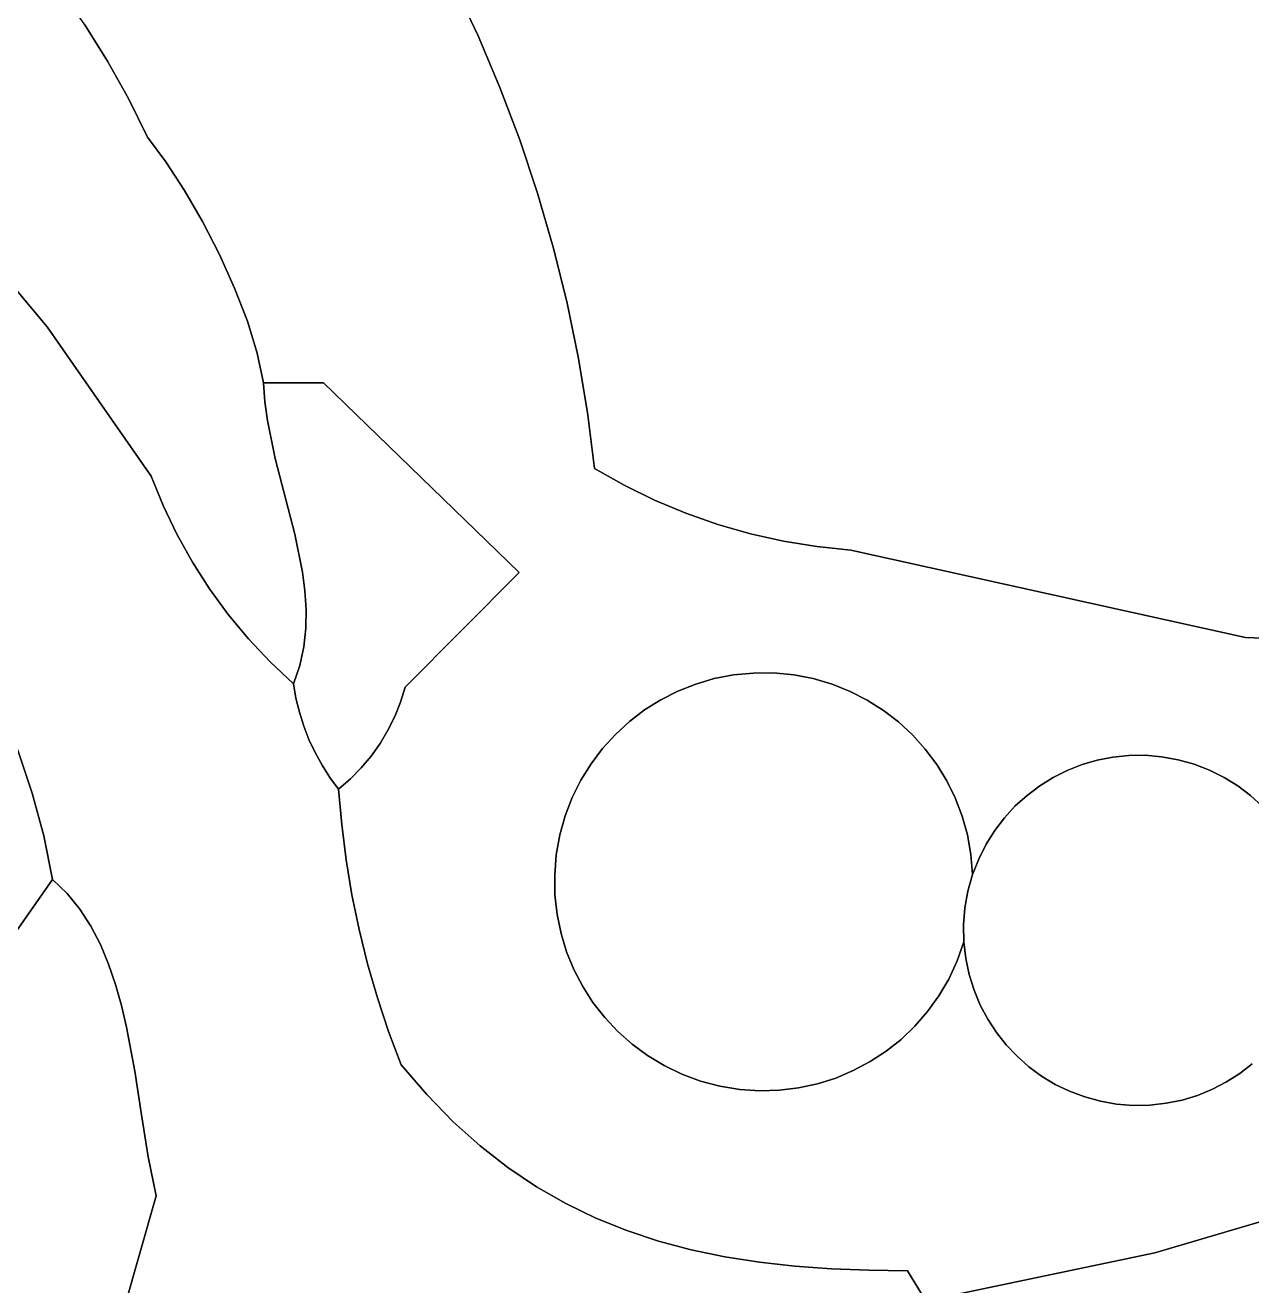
# Model space of a CAD drawing. Header units: inches. Extents: x 37.2 to 70.6, y 17.4 to 61.6.
# Drawn here: x 50.099 to 52.745, y 32.782 to 35.502 of the extents above; entities that cross this region are included whole.
import ezdxf

# ---------------------------------------------------------------- set-up
doc = ezdxf.new("R2010")
doc.units = ezdxf.units.IN
doc.layers.add('SURFACES_FOR_SKETCHUP', color=7, linetype='Continuous')

msp = doc.modelspace()

# ---------------------------------------------------------------- linework, layer by layer
at = {"layer": 'SURFACES_FOR_SKETCHUP'}
for points, invisible_edges in [([(51.0244, 35.5883), (51.0759, 35.479), (53.5388, 36.7435)], 10), ([(51.0759, 35.479), (51.123, 35.3677), (53.5388, 36.7435)], 10), ([(51.123, 35.3677), (51.1658, 35.2546), (53.5388, 36.7435)], 10), ([(53.5388, 36.7435), (51.1658, 35.2546), (53.4406, 34.6006)], 11), ([(50.2279, 35.5028), (50.2766, 35.4247), (50.8447, 35.9035)], 10), ([(50.9088, 35.8007), (50.8447, 35.9035), (50.2766, 35.4247)], 10), ([(50.9687, 35.6956), (50.9088, 35.8007), (50.2766, 35.4247)], 10), ([(50.061, 35.7212), (49.7328, 35.3098), (50.12, 35.6512)], 3), ([(50.2766, 35.4247), (50.3217, 35.344), (50.9687, 35.6956)], 10), ([(51.0244, 35.5883), (50.9687, 35.6956), (50.3217, 35.344)], 10), ([(50.12, 35.6512), (49.7328, 35.3098), (50.1757, 35.5784)], 3), ([(49.8405, 35.1992), (50.1757, 35.5784), (49.7328, 35.3098)], 3), ([(50.1757, 35.5784), (49.8405, 35.1992), (50.2279, 35.5028)], 3), ([(50.3217, 35.344), (50.3631, 35.2609), (51.0244, 35.5883)], 10), ([(50.3631, 35.2609), (50.4029, 35.2073), (51.0244, 35.5883)], 10), ([(51.0759, 35.479), (51.0244, 35.5883), (50.4029, 35.2073)], 10), ([(50.2766, 35.4247), (50.2279, 35.5028), (49.8405, 35.1992)], 10), ([(50.4029, 35.2073), (50.443, 35.1458), (51.0759, 35.479)], 10), ([(50.443, 35.1458), (50.4818, 35.0785), (51.0759, 35.479)], 10), ([(51.123, 35.3677), (51.0759, 35.479), (50.4818, 35.0785)], 10), ([(49.8405, 35.1992), (49.9454, 35.086), (50.2766, 35.4247)], 10), ([(50.3217, 35.344), (50.2766, 35.4247), (49.9454, 35.086)], 10), ([(50.4818, 35.0785), (50.5182, 35.0076), (51.123, 35.3677)], 10), ([(51.1658, 35.2546), (51.123, 35.3677), (50.5182, 35.0076)], 10), ([(50.3631, 35.2609), (50.3217, 35.344), (49.9454, 35.086)], 10), ([(50.0475, 34.97), (50.3631, 35.2609), (49.9454, 35.086)], 3), ([(50.3631, 35.2609), (50.0475, 34.97), (50.4029, 35.2073)], 3), ([(50.5182, 35.0076), (50.5509, 34.9351), (51.1658, 35.2546)], 10), ([(51.2041, 35.1398), (51.1658, 35.2546), (50.5509, 34.9351)], 10), ([(51.2041, 35.1398), (53.4406, 34.6006), (51.1658, 35.2546)], 3), ([(50.443, 35.1458), (50.4029, 35.2073), (50.0475, 34.97)], 10), ([(50.1465, 34.8514), (50.443, 35.1458), (50.0475, 34.97)], 3), ([(50.443, 35.1458), (50.1465, 34.8514), (50.4818, 35.0785)], 3), ([(50.7428, 34.7305), (51.2041, 35.1398), (50.5509, 34.9351)], 11), ([(51.238, 35.0235), (51.2041, 35.1398), (50.7428, 34.7305)], 10), ([(51.238, 35.0235), (51.8799, 34.3698), (51.2041, 35.1398)], 3), ([(53.4406, 34.6006), (51.2041, 35.1398), (51.8799, 34.3698)], 11), ([(50.4818, 35.0785), (50.1465, 34.8514), (50.5182, 35.0076)], 3), ([(50.5182, 35.0076), (50.1465, 34.8514), (50.5509, 34.9351)], 3), ([(51.238, 35.0235), (50.7428, 34.7305), (51.2672, 34.9058)], 3), ([(51.2672, 34.9058), (51.8799, 34.3698), (51.238, 35.0235)], 3), ([(50.1465, 34.8514), (50.0475, 34.97), (49.7021, 34.5418)], 10), ([(50.5509, 34.9351), (50.1465, 34.8514), (50.5784, 34.8634)], 3), ([(50.5509, 34.9351), (50.5784, 34.8634), (50.7428, 34.7305)], 10), ([(51.2919, 34.7868), (51.2672, 34.9058), (50.7428, 34.7305)], 10), ([(51.8069, 34.3774), (51.2672, 34.9058), (51.7347, 34.3892)], 3), ([(51.8799, 34.3698), (51.2672, 34.9058), (51.8069, 34.3774)], 3), ([(51.2919, 34.7868), (51.7347, 34.3892), (51.2672, 34.9058)], 3), ([(49.7021, 34.5418), (49.7356, 34.5098), (50.1465, 34.8514)], 10), ([(49.7356, 34.5098), (49.7661, 34.4734), (50.1465, 34.8514)], 10), ([(49.7661, 34.4734), (49.7943, 34.4337), (50.1465, 34.8514)], 10), ([(50.3712, 34.5294), (50.1465, 34.8514), (49.7943, 34.4337)], 10), ([(50.3712, 34.5294), (50.5784, 34.8634), (50.1465, 34.8514)], 3), ([(50.5784, 34.8634), (50.3712, 34.5294), (50.5995, 34.7944)], 3), ([(50.5784, 34.8634), (50.5995, 34.7944), (50.7428, 34.7305)], 10), ([(50.5995, 34.7944), (50.3712, 34.5294), (50.6129, 34.7305)], 3), ([(50.5995, 34.7944), (50.6129, 34.7305), (50.7428, 34.7305)], 8), ([(51.3119, 34.6666), (51.2919, 34.7868), (50.7428, 34.7305)], 10), ([(51.6634, 34.4051), (51.2919, 34.7868), (51.5932, 34.4252)], 3), ([(51.5932, 34.4252), (51.2919, 34.7868), (51.5244, 34.4493)], 3), ([(51.7347, 34.3892), (51.2919, 34.7868), (51.6634, 34.4051)], 3), ([(51.3119, 34.6666), (51.5244, 34.4493), (51.2919, 34.7868)], 3), ([(50.6159, 34.6899), (50.6129, 34.7305), (50.3712, 34.5294)], 10), ([(50.6129, 34.7305), (50.6159, 34.6899), (50.7428, 34.7305)], 2), ([(50.6216, 34.6492), (50.7428, 34.7305), (50.6159, 34.6899)], 3), ([(50.6385, 34.5676), (50.7428, 34.7305), (50.6216, 34.6492)], 3), ([(50.6385, 34.5676), (50.6806, 34.4039), (50.7428, 34.7305)], 10), ([(50.7428, 34.7305), (50.6806, 34.4039), (51.1649, 34.3214)], 3), ([(50.7428, 34.7305), (51.1649, 34.3214), (51.3119, 34.6666)], 10), ([(50.6159, 34.6899), (50.3712, 34.5294), (50.6216, 34.6492)], 3), ([(50.6216, 34.6492), (50.3712, 34.5294), (50.6385, 34.5676)], 3), ([(51.3272, 34.5454), (51.3119, 34.6666), (51.1649, 34.3214)], 10), ([(51.3912, 34.5094), (51.4569, 34.4774), (51.3119, 34.6666)], 10), ([(51.3272, 34.5454), (51.3912, 34.5094), (51.3119, 34.6666)], 2), ([(51.5244, 34.4493), (51.3119, 34.6666), (51.4569, 34.4774)], 3), ([(52.7314, 34.1811), (53.4406, 34.6006), (51.8799, 34.3698)], 3), ([(52.8773, 34.1749), (53.4406, 34.6006), (52.7314, 34.1811)], 3), ([(50.397, 34.4657), (50.6385, 34.5676), (50.3712, 34.5294)], 3), ([(50.4266, 34.4037), (50.6385, 34.5676), (50.397, 34.4657)], 3), ([(50.6385, 34.5676), (50.4266, 34.4037), (50.6806, 34.4039)], 3), ([(51.3272, 34.5454), (51.1649, 34.3214), (51.3912, 34.5094)], 3), ([(49.7943, 34.4337), (49.8476, 34.3481), (50.3712, 34.5294)], 10), ([(49.8476, 34.3481), (49.9055, 34.2717), (50.3712, 34.5294)], 10), ([(50.397, 34.4657), (50.3712, 34.5294), (49.9055, 34.2717)], 10), ([(51.3912, 34.5094), (51.1649, 34.3214), (51.4569, 34.4774)], 3), ([(49.9055, 34.2717), (49.9582, 34.192), (50.397, 34.4657)], 10), ([(50.4266, 34.4037), (50.397, 34.4657), (49.9582, 34.192)], 10), ([(51.5068, 34.0654), (51.4569, 34.4774), (51.1649, 34.3214)], 11), ([(51.4569, 34.4774), (51.5068, 34.0654), (51.5244, 34.4493)], 3), ([(51.5455, 34.0807), (51.5244, 34.4493), (51.5068, 34.0654)], 3), ([(51.5244, 34.4493), (51.5455, 34.0807), (51.5932, 34.4252)], 3), ([(50.4599, 34.3439), (50.6806, 34.4039), (50.4266, 34.4037)], 3), ([(50.4967, 34.2863), (50.6806, 34.4039), (50.4599, 34.3439)], 3), ([(50.6806, 34.4039), (50.4967, 34.2863), (50.6971, 34.3223)], 3), ([(50.6806, 34.4039), (50.6971, 34.3223), (51.1649, 34.3214)], 10), ([(51.5856, 34.0924), (51.5932, 34.4252), (51.5455, 34.0807)], 3), ([(51.6271, 34.1004), (51.5932, 34.4252), (51.5856, 34.0924)], 3), ([(51.5932, 34.4252), (51.6271, 34.1004), (51.6634, 34.4051)], 3), ([(51.6698, 34.1045), (51.6634, 34.4051), (51.6271, 34.1004)], 3), ([(51.6634, 34.4051), (51.6698, 34.1045), (51.7347, 34.3892)], 3), ([(49.9582, 34.192), (50.0056, 34.1092), (50.4266, 34.4037)], 10), ([(50.4599, 34.3439), (50.4266, 34.4037), (50.0056, 34.1092)], 10), ([(51.7134, 34.1046), (51.7347, 34.3892), (51.6698, 34.1045)], 3), ([(51.7347, 34.3892), (51.7134, 34.1046), (51.8069, 34.3774)], 3), ([(51.7568, 34.1004), (51.8069, 34.3774), (51.7134, 34.1046)], 3), ([(51.7988, 34.0923), (51.8069, 34.3774), (51.7568, 34.1004)], 3), ([(51.8069, 34.3774), (51.7988, 34.0923), (51.8799, 34.3698)], 3), ([(51.8394, 34.0804), (51.8799, 34.3698), (51.7988, 34.0923)], 3), ([(51.8783, 34.0649), (51.8799, 34.3698), (51.8394, 34.0804)], 3), ([(51.9153, 34.046), (51.8799, 34.3698), (51.8783, 34.0649)], 3), ([(51.9828, 33.9988), (52.3787, 33.9069), (51.8799, 34.3698)], 11), ([(51.9502, 34.0239), (51.9828, 33.9988), (51.8799, 34.3698)], 10), ([(52.4115, 33.9165), (51.8799, 34.3698), (52.3787, 33.9069)], 3), ([(51.9153, 34.046), (51.9502, 34.0239), (51.8799, 34.3698)], 10), ([(51.8799, 34.3698), (52.4115, 33.9165), (52.7314, 34.1811)], 3), ([(50.0056, 34.1092), (50.0476, 34.0237), (50.4599, 34.3439)], 10), ([(50.4967, 34.2863), (50.4599, 34.3439), (50.0476, 34.0237)], 10), ([(50.5371, 34.231), (50.6971, 34.3223), (50.4967, 34.2863)], 3), ([(50.6971, 34.3223), (50.5371, 34.231), (50.7024, 34.2817)], 3), ([(50.6971, 34.3223), (50.7024, 34.2817), (51.1649, 34.3214)], 10), ([(50.919, 34.0738), (51.1649, 34.3214), (50.7024, 34.2817)], 10), ([(51.1649, 34.3214), (50.919, 34.0738), (51.3445, 33.9415)], 10), ([(51.3445, 33.9415), (51.3722, 33.972), (51.1649, 34.3214)], 10), ([(51.3722, 33.972), (51.4025, 33.9998), (51.1649, 34.3214)], 10), ([(51.4025, 33.9998), (51.4351, 34.0247), (51.1649, 34.3214)], 10), ([(51.4351, 34.0247), (51.47, 34.0467), (51.1649, 34.3214)], 10), ([(51.47, 34.0467), (51.5068, 34.0654), (51.1649, 34.3214)], 10), ([(50.5371, 34.231), (50.4967, 34.2863), (50.0476, 34.0237)], 10), ([(50.705, 34.2412), (50.7024, 34.2817), (50.5371, 34.231)], 10), ([(50.7024, 34.2817), (50.705, 34.2412), (50.919, 34.0738)], 10), ([(50.5371, 34.231), (50.5808, 34.1783), (50.705, 34.2412)], 10), ([(50.7044, 34.2009), (50.705, 34.2412), (50.5808, 34.1783)], 10), ([(50.705, 34.2412), (50.7044, 34.2009), (50.919, 34.0738)], 10), ([(50.0476, 34.0237), (50.0839, 33.9356), (50.5371, 34.231)], 10), ([(50.5808, 34.1783), (50.5371, 34.231), (50.0839, 33.9356)], 10), ([(50.5808, 34.1783), (50.6277, 34.1283), (50.7044, 34.2009)], 10), ([(50.7, 34.1607), (50.7044, 34.2009), (50.6277, 34.1283)], 10), ([(50.7044, 34.2009), (50.7, 34.1607), (50.919, 34.0738)], 10), ([(50.0839, 33.9356), (50.1146, 33.8453), (50.5808, 34.1783)], 10), ([(50.6277, 34.1283), (50.5808, 34.1783), (50.1146, 33.8453)], 10), ([(50.6913, 34.1208), (50.7, 34.1607), (50.6277, 34.1283)], 10), ([(50.7, 34.1607), (50.6913, 34.1208), (50.919, 34.0738)], 10), ([(52.4453, 33.9231), (52.7314, 34.1811), (52.4115, 33.9165)], 3), ([(52.4799, 33.9267), (52.7314, 34.1811), (52.4453, 33.9231)], 3), ([(52.5149, 33.927), (52.7314, 34.1811), (52.4799, 33.9267)], 3), ([(52.5503, 33.924), (52.7314, 34.1811), (52.5149, 33.927)], 3), ([(52.5858, 33.9175), (52.7314, 34.1811), (52.5503, 33.924)], 3), ([(52.6206, 33.9078), (52.7314, 34.1811), (52.5858, 33.9175)], 3), ([(52.6537, 33.895), (52.7314, 34.1811), (52.6206, 33.9078)], 3), ([(52.6537, 33.895), (52.6851, 33.8794), (52.7314, 34.1811)], 10), ([(52.6851, 33.8794), (52.7146, 33.8611), (52.7314, 34.1811)], 10), ([(52.7314, 34.1811), (52.7146, 33.8611), (52.8773, 34.1749)], 3), ([(52.7421, 33.8404), (52.8773, 34.1749), (52.7146, 33.8611)], 3), ([(52.7674, 33.8173), (52.8773, 34.1749), (52.7421, 33.8404)], 3), ([(50.6905, 34.0198), (50.6277, 34.1283), (50.1146, 33.8453)], 11), ([(50.6779, 34.0811), (50.6913, 34.1208), (50.6277, 34.1283)], 2), ([(50.6832, 34.0502), (50.6779, 34.0811), (50.6277, 34.1283)], 8), ([(50.6832, 34.0502), (50.6277, 34.1283), (50.6905, 34.0198)], 3), ([(50.6779, 34.0811), (50.6832, 34.0502), (50.6913, 34.1208)], 2), ([(50.6913, 34.1208), (50.6832, 34.0502), (50.909, 34.0418)], 11), ([(50.909, 34.0418), (50.919, 34.0738), (50.6913, 34.1208)], 10), ([(51.5068, 34.0654), (52.1262, 33.5978), (51.5455, 34.0807)], 3), ([(51.5856, 34.0924), (51.5455, 34.0807), (52.1262, 33.5978)], 10), ([(51.5856, 34.0924), (52.1262, 33.5978), (51.6271, 34.1004)], 3), ([(51.6698, 34.1045), (51.6271, 34.1004), (52.1262, 33.5978)], 10), ([(51.7134, 34.1046), (51.6698, 34.1045), (52.1262, 33.5978)], 10), ([(51.7134, 34.1046), (52.1262, 33.5978), (51.7568, 34.1004)], 3), ([(51.7568, 34.1004), (52.1262, 33.5978), (51.7988, 34.0923)], 3), ([(51.7988, 34.0923), (52.1262, 33.5978), (51.8394, 34.0804)], 3), ([(51.8783, 34.0649), (51.8394, 34.0804), (52.1262, 33.5978)], 10), ([(50.909, 34.0418), (51.2978, 33.8732), (50.919, 34.0738)], 3), ([(51.3445, 33.9415), (50.919, 34.0738), (51.3196, 33.9085)], 3), ([(51.3196, 33.9085), (50.919, 34.0738), (51.2978, 33.8732)], 3), ([(51.47, 34.0467), (52.1262, 33.5978), (51.5068, 34.0654)], 3), ([(51.9153, 34.046), (51.8783, 34.0649), (52.1262, 33.5978)], 10), ([(49.8901, 33.2765), (50.1146, 33.8453), (49.3492, 34.0256)], 11), ([(50.0839, 33.9356), (49.3492, 34.0256), (50.1146, 33.8453)], 3), ([(50.6832, 34.0502), (50.6905, 34.0198), (50.8965, 34.0107)], 10), ([(50.8965, 34.0107), (50.909, 34.0418), (50.6832, 34.0502)], 10), ([(50.909, 34.0418), (50.8965, 34.0107), (51.2792, 33.8357)], 10), ([(51.2792, 33.8357), (51.2978, 33.8732), (50.909, 34.0418)], 10), ([(51.4351, 34.0247), (51.4025, 33.9998), (52.1262, 33.5978)], 10), ([(51.4351, 34.0247), (52.1262, 33.5978), (51.47, 34.0467)], 3), ([(51.9502, 34.0239), (51.9153, 34.046), (52.1262, 33.5978)], 10), ([(51.9828, 33.9988), (51.9502, 34.0239), (52.1262, 33.5978)], 10), ([(50.6999, 33.99), (50.6905, 34.0198), (50.1146, 33.8453)], 10), ([(50.8817, 33.9809), (50.8965, 34.0107), (50.6905, 34.0198)], 10), ([(50.6905, 34.0198), (50.6999, 33.99), (50.8817, 33.9809)], 10), ([(50.8965, 34.0107), (50.8817, 33.9809), (51.2792, 33.8357)], 10), ([(51.4025, 33.9998), (51.3722, 33.972), (52.1262, 33.5978)], 10), ([(52.013, 33.9709), (52.3787, 33.9069), (51.9828, 33.9988)], 3), ([(52.013, 33.9709), (51.9828, 33.9988), (52.1262, 33.5978)], 10), ([(50.1146, 33.8453), (50.1395, 33.753), (50.6999, 33.99)], 10), ([(50.7112, 33.9609), (50.6999, 33.99), (50.1395, 33.753)], 10), ([(50.8646, 33.9524), (50.8817, 33.9809), (50.6999, 33.99)], 10), ([(50.7112, 33.9609), (50.8646, 33.9524), (50.6999, 33.99)], 3), ([(50.8817, 33.9809), (50.8646, 33.9524), (51.264, 33.7962)], 10), ([(51.264, 33.7962), (51.2792, 33.8357), (50.8817, 33.9809)], 10), ([(51.3722, 33.972), (51.3445, 33.9415), (52.1262, 33.5978)], 10), ([(52.0405, 33.9404), (52.3469, 33.8943), (52.013, 33.9709)], 3), ([(52.3787, 33.9069), (52.013, 33.9709), (52.3469, 33.8943)], 3), ([(52.0405, 33.9404), (52.013, 33.9709), (52.1262, 33.5978)], 10), ([(50.7245, 33.9327), (50.7112, 33.9609), (50.1395, 33.753)], 10), ([(50.7112, 33.9609), (50.7245, 33.9327), (50.8453, 33.9253)], 10), ([(50.8646, 33.9524), (50.7112, 33.9609), (50.8453, 33.9253)], 3), ([(50.8646, 33.9524), (50.8453, 33.9253), (51.2525, 33.755)], 10), ([(51.2525, 33.755), (51.264, 33.7962), (50.8646, 33.9524)], 10), ([(51.3445, 33.9415), (51.3196, 33.9085), (52.1262, 33.5978)], 10), ([(50.1395, 33.753), (50.2173, 33.5951), (50.7245, 33.9327)], 11), ([(50.7396, 33.9054), (50.7245, 33.9327), (50.2173, 33.5951)], 10), ([(50.7396, 33.9054), (50.824, 33.8997), (50.7245, 33.9327)], 3), ([(50.8453, 33.9253), (50.7245, 33.9327), (50.824, 33.8997)], 3), ([(50.7819, 33.7775), (50.7915, 33.7016), (50.8453, 33.9253)], 10), ([(50.824, 33.8997), (50.7819, 33.7775), (50.8453, 33.9253)], 3), ([(50.7915, 33.7016), (51.2448, 33.7121), (50.8453, 33.9253)], 11), ([(51.2448, 33.7121), (51.2525, 33.755), (50.8453, 33.9253)], 10), ([(52.0652, 33.9074), (52.3164, 33.879), (52.0405, 33.9404)], 3), ([(52.3469, 33.8943), (52.0405, 33.9404), (52.3164, 33.879)], 3), ([(52.0652, 33.9074), (52.0405, 33.9404), (52.1262, 33.5978)], 10), ([(52.1239, 33.5243), (52.5858, 33.9175), (52.1427, 33.6696)], 11), ([(52.4891, 33.1716), (52.5858, 33.9175), (52.1239, 33.5243)], 11), ([(52.3164, 33.879), (52.1427, 33.6696), (52.5858, 33.9175)], 11), ([(52.3164, 33.879), (52.5858, 33.9175), (52.3469, 33.8943)], 3), ([(52.5858, 33.9175), (52.5503, 33.924), (52.3469, 33.8943)], 10), ([(52.3469, 33.8943), (52.5503, 33.924), (52.3787, 33.9069)], 3), ([(52.3787, 33.9069), (52.5503, 33.924), (52.4115, 33.9165)], 3), ([(52.4453, 33.9231), (52.4115, 33.9165), (52.5149, 33.927)], 10), ([(52.5503, 33.924), (52.5149, 33.927), (52.4115, 33.9165)], 10), ([(52.5149, 33.927), (52.4799, 33.9267), (52.4453, 33.9231)], 8), ([(52.5858, 33.9175), (52.4891, 33.1716), (52.8757, 33.5007)], 11), ([(52.8112, 33.7651), (52.7905, 33.7922), (52.5858, 33.9175)], 10), ([(52.6206, 33.9078), (52.5858, 33.9175), (52.7905, 33.7922)], 10), ([(52.8112, 33.7651), (52.5858, 33.9175), (52.8757, 33.5007)], 11), ([(50.7819, 33.7775), (50.7396, 33.9054), (50.2173, 33.5951)], 11), ([(50.8006, 33.8759), (50.824, 33.8997), (50.7396, 33.9054)], 10), ([(50.7396, 33.9054), (50.7565, 33.8791), (50.8006, 33.8759)], 10), ([(50.7819, 33.7775), (50.7565, 33.8791), (50.7396, 33.9054)], 9), ([(50.8006, 33.8759), (50.7819, 33.7775), (50.824, 33.8997)], 3), ([(51.3196, 33.9085), (51.2978, 33.8732), (52.1262, 33.5978)], 10), ([(52.0868, 33.8722), (52.2875, 33.8611), (52.0652, 33.9074)], 3), ([(52.3164, 33.879), (52.0652, 33.9074), (52.2875, 33.8611)], 3), ([(52.0652, 33.9074), (52.1262, 33.5978), (52.0868, 33.8722)], 3), ([(52.7674, 33.8173), (52.7421, 33.8404), (52.6206, 33.9078)], 10), ([(52.6206, 33.9078), (52.7421, 33.8404), (52.6537, 33.895)], 3), ([(52.7905, 33.7922), (52.7674, 33.8173), (52.6206, 33.9078)], 10), ([(52.7146, 33.8611), (52.6537, 33.895), (52.7421, 33.8404)], 3), ([(52.7146, 33.8611), (52.6851, 33.8794), (52.6537, 33.895)], 8), ([(50.7753, 33.8539), (50.8006, 33.8759), (50.7565, 33.8791)], 2), ([(50.7819, 33.7775), (50.7753, 33.8539), (50.7565, 33.8791)], 8), ([(50.7753, 33.8539), (50.7819, 33.7775), (50.8006, 33.8759)], 2), ([(51.2978, 33.8732), (51.2792, 33.8357), (52.1262, 33.5978)], 10), ([(52.1052, 33.835), (52.2348, 33.8176), (52.0868, 33.8722)], 3), ([(52.2602, 33.8405), (52.0868, 33.8722), (52.2348, 33.8176)], 3), ([(52.2875, 33.8611), (52.0868, 33.8722), (52.2602, 33.8405)], 3), ([(52.0868, 33.8722), (52.1327, 33.6341), (52.1052, 33.835)], 3), ([(52.1327, 33.6341), (52.0868, 33.8722), (52.1262, 33.5978)], 3), ([(52.3164, 33.879), (52.2875, 33.8611), (52.1427, 33.6696)], 10), ([(52.1558, 33.7032), (52.1427, 33.6696), (52.2875, 33.8611)], 10), ([(52.2875, 33.8611), (52.2602, 33.8405), (52.1558, 33.7032)], 10), ([(50.1395, 33.753), (50.1146, 33.8453), (49.8901, 33.2765)], 10), ([(51.264, 33.7962), (52.1262, 33.5978), (51.2792, 33.8357)], 3), ([(52.1202, 33.7959), (52.2114, 33.7922), (52.1052, 33.835)], 3), ([(52.2348, 33.8176), (52.1052, 33.835), (52.2114, 33.7922)], 3), ([(52.1052, 33.835), (52.1327, 33.6341), (52.1202, 33.7959)], 3), ([(52.2602, 33.8405), (52.2348, 33.8176), (52.1558, 33.7032)], 10), ([(52.1558, 33.7032), (52.2348, 33.8176), (52.1718, 33.7349)], 3), ([(52.2114, 33.7922), (52.1718, 33.7349), (52.2348, 33.8176)], 3), ([(51.2525, 33.755), (52.1262, 33.5978), (51.264, 33.7962)], 3), ([(52.1316, 33.7552), (52.1904, 33.7646), (52.1202, 33.7959)], 3), ([(52.2114, 33.7922), (52.1202, 33.7959), (52.1904, 33.7646)], 3), ([(52.1316, 33.7552), (52.1202, 33.7959), (52.1327, 33.6341)], 10), ([(52.2114, 33.7922), (52.1904, 33.7646), (52.1718, 33.7349)], 8), ([(50.1584, 33.6591), (50.1395, 33.753), (49.8901, 33.2765)], 2), ([(50.1395, 33.753), (50.1584, 33.6591), (50.1898, 33.6289)], 8), ([(50.1395, 33.753), (50.1898, 33.6289), (50.2173, 33.5951)], 9), ([(50.2173, 33.5951), (50.2411, 33.5582), (50.7819, 33.7775)], 10), ([(50.7915, 33.7016), (50.7819, 33.7775), (50.2411, 33.5582)], 10), ([(51.2448, 33.7121), (52.1262, 33.5978), (51.2525, 33.755)], 3), ([(52.1904, 33.7646), (52.1316, 33.7552), (52.1718, 33.7349)], 3), ([(52.1392, 33.713), (52.1718, 33.7349), (52.1316, 33.7552)], 3), ([(52.1316, 33.7552), (52.1327, 33.6341), (52.1392, 33.713)], 3), ([(52.1392, 33.713), (52.1558, 33.7032), (52.1718, 33.7349)], 9), ([(50.2411, 33.5582), (50.2616, 33.5185), (50.7915, 33.7016)], 10), ([(50.804, 33.6262), (50.7915, 33.7016), (50.2616, 33.5185)], 10), ([(51.2448, 33.7121), (50.7915, 33.7016), (51.2413, 33.6686)], 3), ([(50.804, 33.6262), (51.2413, 33.6686), (50.7915, 33.7016)], 3), ([(51.2448, 33.7121), (51.2413, 33.6686), (52.1262, 33.5978)], 10), ([(52.1427, 33.6696), (52.1392, 33.713), (52.1327, 33.6341)], 2), ([(52.1392, 33.713), (52.1427, 33.6696), (52.1558, 33.7032)], 8), ([(52.1427, 33.6696), (52.1262, 33.5978), (52.1239, 33.5243)], 11), ([(52.1427, 33.6696), (52.1327, 33.6341), (52.1262, 33.5978)], 8), ([(50.1898, 33.6289), (50.1584, 33.6591), (49.8901, 33.2765)], 8), ([(51.2413, 33.6686), (50.804, 33.6262), (51.2419, 33.6258)], 3), ([(51.2413, 33.6686), (51.2419, 33.6258), (52.1262, 33.5978)], 10), ([(50.1898, 33.6289), (49.8901, 33.2765), (50.2173, 33.5951)], 3), ([(50.2616, 33.5185), (50.2792, 33.4765), (50.804, 33.6262)], 10), ([(50.2792, 33.4765), (50.2942, 33.4325), (50.804, 33.6262)], 10), ([(50.8194, 33.5514), (50.804, 33.6262), (50.2942, 33.4325)], 10), ([(50.8194, 33.5514), (51.2419, 33.6258), (50.804, 33.6262)], 3), ([(51.2419, 33.6258), (50.8194, 33.5514), (51.2465, 33.5838)], 3), ([(51.2465, 33.5838), (52.1262, 33.5978), (51.2419, 33.6258)], 3), ([(50.2411, 33.5582), (50.2173, 33.5951), (49.8901, 33.2765)], 10), ([(51.2465, 33.5838), (51.255, 33.5428), (52.1262, 33.5978)], 10), ([(51.2671, 33.503), (52.1262, 33.5978), (51.255, 33.5428)], 3), ([(51.2827, 33.4648), (52.1262, 33.5978), (51.2671, 33.503)], 3), ([(51.3017, 33.4283), (52.1262, 33.5978), (51.2827, 33.4648)], 3), ([(51.3017, 33.4283), (51.3239, 33.3937), (52.1262, 33.5978)], 10), ([(51.3239, 33.3937), (51.3491, 33.3612), (52.1262, 33.5978)], 10), ([(51.3491, 33.3612), (51.3773, 33.3311), (52.1262, 33.5978)], 10), ([(51.3773, 33.3311), (51.4081, 33.3037), (52.1262, 33.5978)], 10), ([(51.4081, 33.3037), (51.4416, 33.279), (52.1262, 33.5978)], 10), ([(51.4416, 33.279), (51.4774, 33.2574), (52.1262, 33.5978)], 10), ([(51.5155, 33.2391), (52.1262, 33.5978), (51.4774, 33.2574)], 3), ([(51.5557, 33.2242), (52.1262, 33.5978), (51.5155, 33.2391)], 3), ([(51.5978, 33.2131), (52.1262, 33.5978), (51.5557, 33.2242)], 3), ([(51.5978, 33.2131), (51.6409, 33.206), (52.1262, 33.5978)], 10), ([(51.6409, 33.206), (51.6836, 33.2032), (52.1262, 33.5978)], 10), ([(51.7259, 33.2043), (52.1262, 33.5978), (51.6836, 33.2032)], 3), ([(51.7259, 33.2043), (51.7674, 33.2094), (52.1262, 33.5978)], 10), ([(51.808, 33.2182), (52.1262, 33.5978), (51.7674, 33.2094)], 3), ([(51.8474, 33.2307), (52.1262, 33.5978), (51.808, 33.2182)], 3), ([(51.8853, 33.2467), (52.1262, 33.5978), (51.8474, 33.2307)], 3), ([(51.9216, 33.266), (52.1262, 33.5978), (51.8853, 33.2467)], 3), ([(51.9216, 33.266), (51.956, 33.2885), (52.1262, 33.5978)], 10), ([(51.956, 33.2885), (51.9883, 33.3141), (52.1262, 33.5978)], 10), ([(52.0182, 33.3426), (52.1262, 33.5978), (51.9883, 33.3141)], 3), ([(52.1262, 33.5978), (52.0182, 33.3426), (52.1233, 33.5612)], 3), ([(52.1262, 33.5978), (52.1233, 33.5612), (52.1239, 33.5243)], 8), ([(50.8194, 33.5514), (50.8378, 33.4772), (51.2465, 33.5838)], 10), ([(51.255, 33.5428), (51.2465, 33.5838), (50.8378, 33.4772)], 10), ([(52.0182, 33.3426), (52.0455, 33.3739), (52.1233, 33.5612)], 10), ([(52.0455, 33.3739), (52.0699, 33.4079), (52.1233, 33.5612)], 10), ([(52.0913, 33.4443), (52.1233, 33.5612), (52.0699, 33.4079)], 3), ([(52.1094, 33.4832), (52.1233, 33.5612), (52.0913, 33.4443)], 3), ([(52.1094, 33.4832), (52.1239, 33.5243), (52.1233, 33.5612)], 8), ([(50.2411, 33.5582), (49.8901, 33.2765), (50.2616, 33.5185)], 3), ([(50.2942, 33.4325), (50.307, 33.3871), (50.8194, 33.5514)], 10), ([(50.8194, 33.5514), (50.307, 33.3871), (50.8378, 33.4772)], 3), ([(50.8378, 33.4772), (50.859, 33.4037), (51.255, 33.5428)], 10), ([(51.2671, 33.503), (51.255, 33.5428), (50.859, 33.4037)], 10), ([(50.2792, 33.4765), (50.2616, 33.5185), (49.8901, 33.2765)], 10), ([(52.128, 33.4884), (52.1239, 33.5243), (52.1094, 33.4832)], 8), ([(52.1239, 33.5243), (52.128, 33.4884), (52.215, 33.3022)], 10), ([(52.2385, 33.2775), (52.1239, 33.5243), (52.215, 33.3022)], 3), ([(52.2385, 33.2775), (52.4891, 33.1716), (52.1239, 33.5243)], 11), ([(50.8831, 33.3311), (51.2671, 33.503), (50.859, 33.4037)], 3), ([(51.2671, 33.503), (50.8831, 33.3311), (51.2827, 33.4648)], 3), ([(52.0913, 33.4443), (52.1353, 33.4537), (52.1094, 33.4832)], 3), ([(52.128, 33.4884), (52.1094, 33.4832), (52.1353, 33.4537)], 3), ([(52.1939, 33.329), (52.128, 33.4884), (52.1752, 33.3577)], 3), ([(52.215, 33.3022), (52.128, 33.4884), (52.1939, 33.329)], 3), ([(52.128, 33.4884), (52.1353, 33.4537), (52.1752, 33.3577)], 10), ([(52.746, 33.2615), (52.8757, 33.5007), (52.4891, 33.1716)], 11), ([(50.2942, 33.4325), (50.2792, 33.4765), (49.8901, 33.2765)], 10), ([(50.3179, 33.3405), (50.8378, 33.4772), (50.307, 33.3871)], 3), ([(50.8378, 33.4772), (50.3179, 33.3405), (50.859, 33.4037)], 3), ([(50.91, 33.2594), (51.2827, 33.4648), (50.8831, 33.3311)], 3), ([(50.91, 33.2594), (50.9655, 33.1948), (51.2827, 33.4648)], 10), ([(51.3017, 33.4283), (51.2827, 33.4648), (50.9655, 33.1948)], 10), ([(52.1353, 33.4537), (52.0913, 33.4443), (52.1457, 33.4202)], 3), ([(52.1591, 33.3882), (52.1752, 33.3577), (52.1353, 33.4537)], 10), ([(52.1353, 33.4537), (52.1457, 33.4202), (52.1591, 33.3882)], 8), ([(50.307, 33.3871), (50.2942, 33.4325), (49.8901, 33.2765)], 10), ([(50.9655, 33.1948), (51.0223, 33.1365), (51.3017, 33.4283)], 10), ([(51.3239, 33.3937), (51.3017, 33.4283), (51.0223, 33.1365)], 10), ([(52.0699, 33.4079), (52.1457, 33.4202), (52.0913, 33.4443)], 3), ([(50.3357, 33.2455), (50.859, 33.4037), (50.3179, 33.3405)], 3), ([(50.859, 33.4037), (50.3357, 33.2455), (50.8831, 33.3311)], 3), ([(52.0455, 33.3739), (52.1591, 33.3882), (52.0699, 33.4079)], 3), ([(52.1457, 33.4202), (52.0699, 33.4079), (52.1591, 33.3882)], 3), ([(50.307, 33.3871), (49.8901, 33.2765), (50.3179, 33.3405)], 3), ([(51.3491, 33.3612), (51.3239, 33.3937), (51.0223, 33.1365)], 10), ([(52.0182, 33.3426), (52.1752, 33.3577), (52.0455, 33.3739)], 3), ([(52.1591, 33.3882), (52.0455, 33.3739), (52.1752, 33.3577)], 3), ([(51.0223, 33.1365), (51.0806, 33.0841), (51.3491, 33.3612)], 10), ([(51.3773, 33.3311), (51.3491, 33.3612), (51.0806, 33.0841)], 10), ([(52.1752, 33.3577), (52.0182, 33.3426), (52.1939, 33.329)], 3), ([(50.3179, 33.3405), (49.8901, 33.2765), (50.3357, 33.2455)], 3), ([(50.3503, 33.1511), (50.8831, 33.3311), (50.3357, 33.2455)], 3), ([(50.8831, 33.3311), (50.3503, 33.1511), (50.91, 33.2594)], 3), ([(51.0806, 33.0841), (51.1405, 33.0374), (51.3773, 33.3311)], 10), ([(51.4081, 33.3037), (51.3773, 33.3311), (51.1405, 33.0374)], 10), ([(51.9883, 33.3141), (52.215, 33.3022), (52.0182, 33.3426)], 3), ([(52.1939, 33.329), (52.0182, 33.3426), (52.215, 33.3022)], 3), ([(51.1405, 33.0374), (51.202, 32.9961), (51.4081, 33.3037)], 10), ([(51.4081, 33.3037), (51.202, 32.9961), (51.4416, 33.279)], 3), ([(51.956, 33.2885), (52.2385, 33.2775), (51.9883, 33.3141)], 3), ([(52.215, 33.3022), (51.9883, 33.3141), (52.2385, 33.2775)], 3), ([(49.8154, 33.2268), (50.3647, 33.0604), (49.8901, 33.2765)], 3), ([(50.3357, 33.2455), (49.8901, 33.2765), (50.3503, 33.1511)], 3), ([(50.3503, 33.1511), (49.8901, 33.2765), (50.3647, 33.0604)], 3), ([(51.2652, 32.9598), (51.4416, 33.279), (51.202, 32.9961)], 3), ([(51.4416, 33.279), (51.2652, 32.9598), (51.4774, 33.2574)], 3), ([(51.8853, 33.2467), (52.0022, 32.8149), (51.9216, 33.266)], 3), ([(51.9216, 33.266), (52.0022, 32.8149), (51.956, 33.2885)], 3), ([(52.2385, 33.2775), (51.956, 33.2885), (52.264, 33.2549)], 3), ([(52.264, 33.2549), (51.956, 33.2885), (52.0022, 32.8149)], 11), ([(52.2385, 33.2775), (52.264, 33.2549), (52.4891, 33.1716)], 10), ([(52.746, 33.2615), (52.4891, 33.1716), (52.719, 33.2406)], 3), ([(52.719, 33.2406), (52.7846, 32.9269), (52.746, 33.2615)], 3), ([(50.3647, 33.0604), (50.91, 33.2594), (50.3503, 33.1511)], 3), ([(50.3817, 32.9768), (50.91, 33.2594), (50.3647, 33.0604)], 3), ([(50.3817, 32.9768), (50.9655, 33.1948), (50.91, 33.2594)], 9), ([(51.33, 32.9284), (51.4774, 33.2574), (51.2652, 32.9598)], 3), ([(51.4774, 33.2574), (51.33, 32.9284), (51.5155, 33.2391)], 3), ([(51.3967, 32.9015), (51.5155, 33.2391), (51.33, 32.9284)], 3), ([(51.5155, 33.2391), (51.3967, 32.9015), (51.5557, 33.2242)], 3), ([(51.8474, 33.2307), (51.919, 32.8159), (51.8853, 33.2467)], 3), ([(52.0022, 32.8149), (51.8853, 33.2467), (51.919, 32.8159)], 3), ([(52.2916, 33.2347), (52.264, 33.2549), (52.0022, 32.8149)], 10), ([(52.3209, 33.217), (52.2916, 33.2347), (52.0022, 32.8149)], 10), ([(52.264, 33.2549), (52.2916, 33.2347), (52.4532, 33.1744)], 10), ([(52.4532, 33.1744), (52.4891, 33.1716), (52.264, 33.2549)], 10), ([(52.2916, 33.2347), (52.3209, 33.217), (52.4532, 33.1744)], 10), ([(52.4891, 33.1716), (52.5252, 33.1721), (52.719, 33.2406)], 10), ([(52.719, 33.2406), (52.5252, 33.1721), (52.6903, 33.2222)], 3), ([(52.6903, 33.2222), (52.7846, 32.9269), (52.719, 33.2406)], 3), ([(49.7392, 33.1795), (50.3124, 32.7341), (49.8154, 33.2268)], 3), ([(50.3124, 32.7341), (50.3817, 32.9768), (49.8154, 33.2268)], 10), ([(50.3647, 33.0604), (49.8154, 33.2268), (50.3817, 32.9768)], 3), ([(51.4653, 32.8789), (51.5557, 33.2242), (51.3967, 32.9015)], 3), ([(51.5557, 33.2242), (51.4653, 32.8789), (51.5978, 33.2131)], 3), ([(51.5357, 32.8602), (51.5978, 33.2131), (51.4653, 32.8789)], 3), ([(51.5978, 33.2131), (51.5357, 32.8602), (51.6409, 33.206)], 3), ([(51.7259, 33.2043), (51.7593, 32.8249), (51.7674, 33.2094)], 3), ([(51.838, 32.8192), (51.7674, 33.2094), (51.7593, 32.8249)], 3), ([(51.7674, 33.2094), (51.838, 32.8192), (51.808, 33.2182)], 3), ([(51.808, 33.2182), (51.919, 32.8159), (51.8474, 33.2307)], 3), ([(51.919, 32.8159), (51.808, 33.2182), (51.838, 32.8192)], 3), ([(52.3519, 33.202), (52.3209, 33.217), (52.0022, 32.8149)], 10), ([(52.3519, 33.202), (52.4182, 33.1805), (52.3209, 33.217)], 3), ([(52.4532, 33.1744), (52.3209, 33.217), (52.4182, 33.1805)], 3), ([(52.6903, 33.2222), (52.5252, 33.1721), (52.6599, 33.2064)], 3), ([(52.6599, 33.2064), (52.7846, 32.9269), (52.6903, 33.2222)], 3), ([(50.3817, 32.9768), (51.0223, 33.1365), (50.9655, 33.1948)], 9), ([(51.6082, 32.8452), (51.6409, 33.206), (51.5357, 32.8602)], 3), ([(51.6409, 33.206), (51.6082, 32.8452), (51.6836, 33.2032)], 3), ([(51.6827, 32.8335), (51.6836, 33.2032), (51.6082, 32.8452)], 3), ([(51.6836, 33.2032), (51.6827, 32.8335), (51.7259, 33.2043)], 3), ([(51.7593, 32.8249), (51.7259, 33.2043), (51.6827, 32.8335)], 3), ([(52.0022, 32.8149), (52.5359, 32.8533), (52.3519, 33.202)], 11), ([(52.3844, 33.1898), (52.3519, 33.202), (52.5359, 32.8533)], 10), ([(52.3519, 33.202), (52.3844, 33.1898), (52.4182, 33.1805)], 8), ([(52.4182, 33.1805), (52.3844, 33.1898), (52.5359, 32.8533)], 10), ([(52.4532, 33.1744), (52.4182, 33.1805), (52.5359, 32.8533)], 10), ([(52.5252, 33.1721), (52.5605, 33.1761), (52.6599, 33.2064)], 10), ([(52.5605, 33.1761), (52.5359, 32.8533), (52.5948, 33.1832)], 3), ([(52.7846, 32.9269), (52.5948, 33.1832), (52.5359, 32.8533)], 3), ([(52.628, 33.1933), (52.6599, 33.2064), (52.5605, 33.1761)], 10), ([(52.5605, 33.1761), (52.5948, 33.1832), (52.628, 33.1933)], 8), ([(52.5948, 33.1832), (52.7846, 32.9269), (52.628, 33.1933)], 3), ([(52.628, 33.1933), (52.7846, 32.9269), (52.6599, 33.2064)], 3), ([(50.3124, 32.7341), (49.7392, 33.1795), (49.9338, 32.407)], 11), ([(52.4532, 33.1744), (52.5359, 32.8533), (52.4891, 33.1716)], 3), ([(52.4891, 33.1716), (52.5359, 32.8533), (52.5252, 33.1721)], 3), ([(52.5252, 33.1721), (52.5359, 32.8533), (52.5605, 33.1761)], 3), ([(50.3817, 32.9768), (50.7398, 32.4537), (51.0223, 33.1365)], 11), ([(50.7398, 32.4537), (50.9065, 32.4708), (51.0223, 33.1365)], 10), ([(51.0806, 33.0841), (51.0223, 33.1365), (50.9065, 32.4708)], 10), ([(51.1405, 33.0374), (51.0806, 33.0841), (50.9065, 32.4708)], 10), ([(50.9065, 32.4708), (51.0724, 32.4936), (51.1405, 33.0374)], 10), ([(51.202, 32.9961), (51.1405, 33.0374), (51.0724, 32.4936)], 10), ([(51.202, 32.9961), (51.0724, 32.4936), (51.2652, 32.9598)], 3), ([(50.3124, 32.7341), (50.7398, 32.4537), (50.3817, 32.9768)], 3), ([(51.2372, 32.5222), (51.2652, 32.9598), (51.0724, 32.4936)], 3), ([(51.2652, 32.9598), (51.2372, 32.5222), (51.33, 32.9284)], 3), ([(51.401, 32.5565), (51.33, 32.9284), (51.2372, 32.5222)], 3), ([(51.3967, 32.9015), (51.33, 32.9284), (51.401, 32.5565)], 10), ([(52.5359, 32.8533), (52.8736, 32.1716), (52.7846, 32.9269)], 3), ([(51.4653, 32.8789), (51.3967, 32.9015), (51.401, 32.5565)], 10), ([(51.401, 32.5565), (51.5634, 32.5964), (51.4653, 32.8789)], 10), ([(51.5357, 32.8602), (51.4653, 32.8789), (51.5634, 32.5964)], 10), ([(51.6082, 32.8452), (51.5357, 32.8602), (51.5634, 32.5964)], 10), ([(51.5634, 32.5964), (51.7244, 32.642), (51.6082, 32.8452)], 10), ([(51.6827, 32.8335), (51.6082, 32.8452), (51.7244, 32.642)], 10), ([(51.7593, 32.8249), (51.6827, 32.8335), (51.7244, 32.642)], 10), ([(52.0415, 32.75), (52.5359, 32.8533), (52.0022, 32.8149)], 2), ([(52.0415, 32.75), (52.5499, 32.0796), (52.5359, 32.8533)], 3), ([(52.8736, 32.1716), (52.5359, 32.8533), (52.5499, 32.0796)], 3), ([(51.8838, 32.6932), (51.7593, 32.8249), (51.7244, 32.642)], 3), ([(51.7593, 32.8249), (51.8838, 32.6932), (51.838, 32.8192)], 3), ([(51.838, 32.8192), (51.8838, 32.6932), (51.919, 32.8159)], 3), ([(52.0415, 32.75), (51.919, 32.8159), (51.8838, 32.6932)], 3), ([(52.0415, 32.75), (52.0022, 32.8149), (51.919, 32.8159)], 8)]:
    msp.add_3dface(points, dxfattribs=dict(at, invisible_edges=invisible_edges))

doc.saveas('drawing.dxf')
